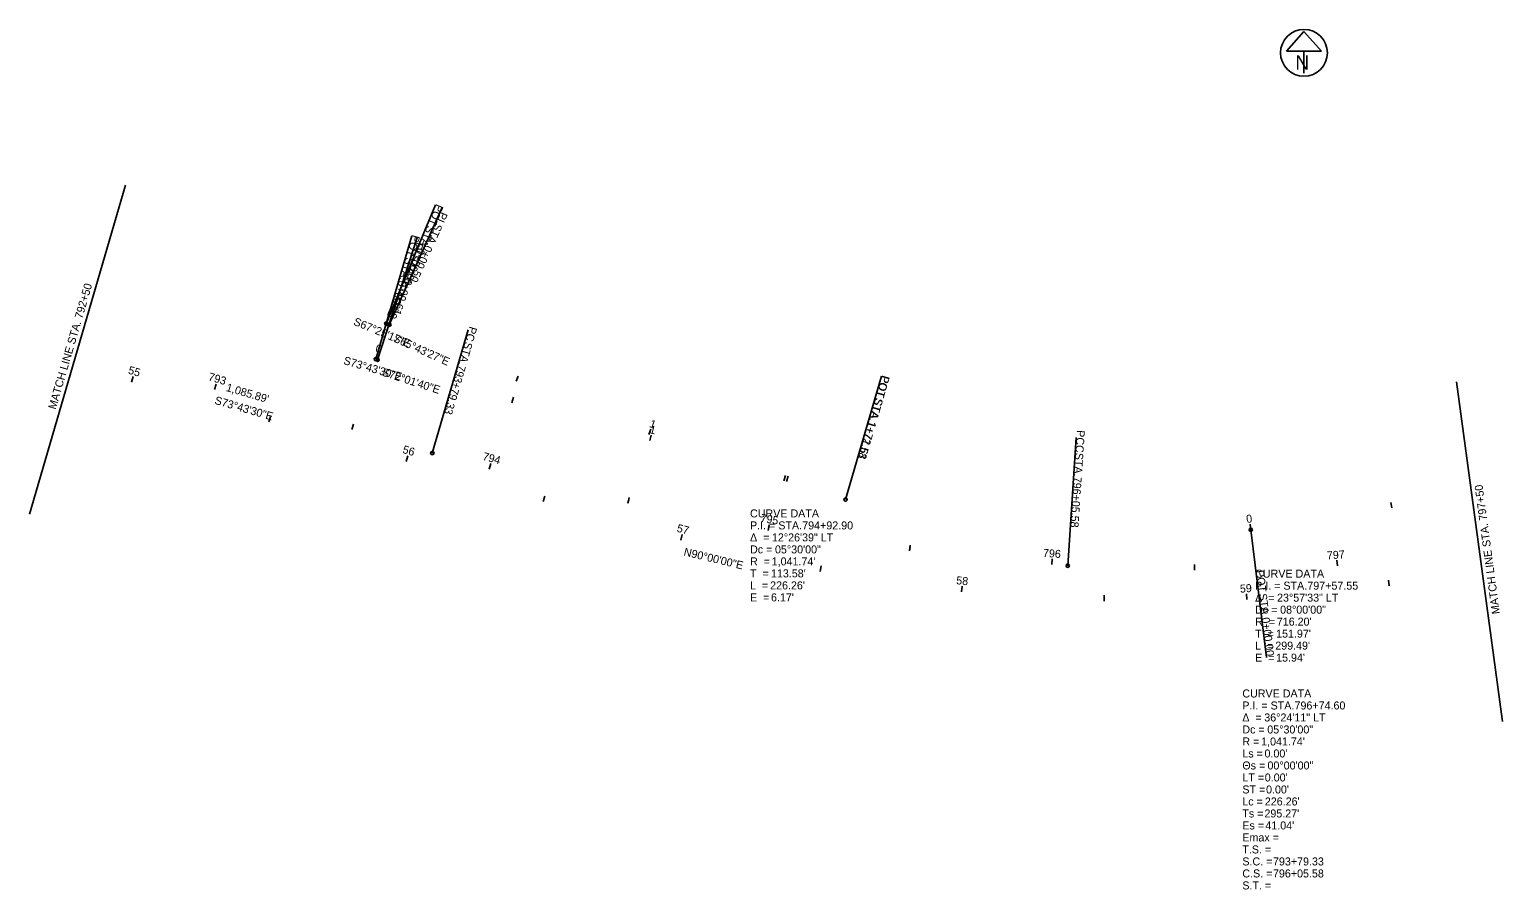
# Model space of a CAD drawing. Extents: x 151080 to 151596, y 330409 to 330711.
import ezdxf

# ---------------------------------------------------------------- set-up
doc = ezdxf.new("R2010")
doc.units = 0
for name, color, linetype in [('GE_P_Alignment_100_Bearings', 7, 'Continuous'), ('GE_P_Alignment_100_Cardinal_Points', 7, 'Continuous'), ('GE_P_Alignment_100_Curve_Data', 7, 'Continuous'), ('GE_P_Alignment_100_Distances', 7, 'Continuous'), ('GE_P_Alignment_100_Stations', 7, 'Continuous'), ('SC_Scratch1', 7, 'Continuous'), ('SH_Data', 7, 'Continuous'), ('SH_Masking', 7, 'Continuous'), ('SH_Text', 7, 'Continuous')]:
    doc.layers.add(name, color=color, linetype=linetype)

msp = doc.modelspace()

# ---------------------------------------------------------------- linework, layer by layer
at = {"layer": 'GE_P_Alignment_100_Cardinal_Points'}
for p, q in [((151221.3, 330562.25), (151233.91, 330605.45)), ((151443.65, 330522.83), (151446.66, 330567.73))]:
    msp.add_line(p, q, dxfattribs=at)
for centre in [(151221.3, 330562.25), (151443.65, 330522.83)]:
    msp.add_circle(centre, 0.6, dxfattribs=at)
at = {"layer": 'GE_P_Alignment_100_Stations'}
for p, q in [((151097.16, 330598.49), (151097.49, 330599.65)), ((151145.15, 330584.48), (151145.72, 330586.4)), ((151193.15, 330570.47), (151193.49, 330571.62)), ((151241.2, 330556.65), (151241.73, 330558.58)), ((151289.76, 330544.76), (151290.02, 330545.93)), ((151338.84, 330535.21), (151339.17, 330537.18)), ((151388.31, 330528.02), (151388.46, 330529.22)), ((151438.08, 330523.22), (151438.22, 330525.22)), ((151488.03, 330521.24), (151488.03, 330522.44)), ((151538, 330522.74), (151537.87, 330524.74))]:
    msp.add_line(p, q, dxfattribs=at)
at = {"layer": 'SC_Scratch1'}
for p, q in [((151205.2, 330607.58), (151222.48, 330649.13)), ((151206.26, 330607.2), (151224.76, 330648.23)), ((151201.56, 330595.1), (151214.17, 330638.3)), ((151202.15, 330594.93), (151216.03, 330637.73)), ((151205.2, 330607.58), (151205.97, 330609.43)), ((151221.3, 330562.25), (151233.91, 330605.45)), ((151201.56, 330595.1), (151202.12, 330597.02)), ((151116.07, 330587.1), (151116.63, 330589.02)), ((151250.61, 330587.38), (151251.4, 330589.22)), ((151365.92, 330545.99), (151378.54, 330589.18)), ((151365.92, 330545.99), (151378.53, 330589.18)), ((151145.15, 330584.48), (151145.72, 330586.4)), ((151249.19, 330579.9), (151249.77, 330581.81)), ((151164.09, 330573.19), (151164.66, 330575.11)), ((151193.15, 330570.47), (151193.71, 330572.39)), ((151297.03, 330568.81), (151297.73, 330570.68)), ((151297.4, 330566.64), (151297.88, 330568.58)), ((151443.65, 330522.83), (151446.66, 330567.73)), ((151212.13, 330559.32), (151212.69, 330561.24)), ((151241.2, 330556.65), (151241.73, 330558.58)), ((151344.31, 330552.56), (151344.92, 330554.46)), ((151345.24, 330552.27), (151345.84, 330554.17)), ((151260.12, 330545.28), (151260.68, 330547.19)), ((151289.76, 330544.76), (151290.19, 330546.71)), ((151557.1, 330543.04), (151556.72, 330545.01)), ((151557.1, 330543.04), (151556.72, 330545)), ((151338.84, 330535.21), (151339.17, 330537.18)), ((151507.69, 330535.42), (151507.45, 330537.4)), ((151507.69, 330535.42), (151507.45, 330537.4)), ((151308.25, 330531.76), (151308.76, 330533.7)), ((151507.69, 330535.42), (151513.16, 330490.75)), ((151507.69, 330535.42), (151513.16, 330490.75)), ((151388.31, 330528.02), (151388.55, 330530.01)), ((151587.74, 330527.73), (151587.47, 330529.71)), ((151357.02, 330520.78), (151357.38, 330522.74)), ((151438.08, 330523.22), (151438.22, 330525.22)), ((151488.03, 330521.24), (151488.04, 330523.24)), ((151538, 330522.74), (151537.87, 330524.74)), ((151406.49, 330513.67), (151406.69, 330515.66)), ((151556.12, 330515.74), (151555.86, 330517.73)), ((151456.38, 330510.47), (151456.43, 330512.47)), ((151506.36, 330511.01), (151506.22, 330513.01))]:
    msp.add_line(p, q, dxfattribs=at)
for centre in [(151205.2, 330607.58), (151206.26, 330607.2), (151201.56, 330595.1), (151202.15, 330594.93), (151221.3, 330562.25), (151365.92, 330545.99), (151365.92, 330545.99), (151507.69, 330535.42), (151507.69, 330535.42), (151443.65, 330522.83)]:
    msp.add_circle(centre, 0.6, dxfattribs=at)
at = {"layer": 'SH_Data'}
for p, q in [((151080.34, 330540.9), (151113.97, 330656.09)), ((151595.8, 330468.27), (151579.67, 330587.18))]:
    msp.add_line(p, q, dxfattribs=at)
at = {"layer": 'SH_Masking'}
msp.add_circle((151526.31, 330702.36), 8.2, dxfattribs=at)
at = {"layer": 'SH_Text'}
for p, q in [((151526.31, 330709.84), (151520.16, 330703.01)), ((151532.46, 330703.01), (151526.31, 330709.84)), ((151520.16, 330703.01), (151532.46, 330703.01)), ((151526.31, 330703.01), (151526.31, 330695.28))]:
    msp.add_line(p, q, dxfattribs=at)
msp.add_circle((151526.31, 330702.36), 8.2, dxfattribs=at)

# ---------------------------------------------------------------- texts
at = {"layer": 'GE_P_Alignment_100_Bearings'}
msp.add_text('S73°43\'30"E', height=2.8, rotation=343.7251, dxfattribs=at).set_placement((151144.93, 330579.55))
at = {"layer": 'GE_P_Alignment_100_Cardinal_Points'}
for s, rotation, p in [('PC', 253.7251, (151234.35, 330606.79)), (' STA. ', 253.7251, (151233.07, 330602.39)), ('793+79.33', 253.7251, (151230.42, 330593.32)), ('PCC', 266.1692, (151446.87, 330570.36)), (' STA. ', 266.1692, (151446.41, 330563.48)), ('796+05.58', 266.1692, (151445.78, 330554.05))]:
    msp.add_text(s, height=2.8, rotation=rotation, dxfattribs=at).set_placement(p)
at = {"layer": 'GE_P_Alignment_100_Curve_Data'}
for s, p in [('CURVE DATA', (151332.48, 330539.74)), ('P.I. = STA. ', (151332.48, 330535.54)), ('794+92.90', (151350.74, 330535.54)), ('Δ  = ', (151332.48, 330531.34)), ('12°26\'39" LT', (151340.15, 330531.34)), ('Dc = ', (151332.48, 330527.14)), ("1,041.74'", (151340.06, 330522.94)), ('05°30\'00"', (151341.22, 330527.14)), ('T  = ', (151332.48, 330518.74)), ('R  = ', (151332.48, 330522.94)), ("113.58'", (151339.81, 330518.74)), ('CURVE DATA', (151509.23, 330518.65)), ('L  = ', (151332.48, 330514.54)), ("226.26'", (151339.52, 330514.54)), ('P.I. = STA. ', (151509.23, 330514.45)), ('797+57.55', (151527.49, 330514.45)), ('E  = ', (151332.48, 330510.34)), ("6.17'", (151339.82, 330510.34)), ('Δ  = ', (151509.23, 330510.25)), ('23°57\'33" LT', (151516.9, 330510.25)), ('Dc = ', (151509.23, 330506.05)), ('08°00\'00"', (151517.97, 330506.05)), ('T  = ', (151509.23, 330497.65)), ('R  = ', (151509.23, 330501.85)), ("151.97'", (151516.57, 330497.65)), ("716.20'", (151516.81, 330501.85)), ('L  = ', (151509.23, 330493.45)), ("299.49'", (151516.27, 330493.45)), ('E  = ', (151509.23, 330489.25)), ("15.94'", (151516.57, 330489.25)), ('CURVE DATA', (151504.75, 330476.7)), ('P.I. = STA. ', (151504.75, 330472.5)), ('796+74.60', (151523.01, 330472.5)), ('Δ  = ', (151504.75, 330468.3)), ('36°24\'11" LT', (151512.42, 330468.3)), ('Dc = ', (151504.75, 330464.1)), ('05°30\'00"', (151513.48, 330464.1)), ('R = ', (151504.75, 330459.9)), ("1,041.74'", (151511.33, 330459.9)), ('Θs = ', (151504.75, 330451.5)), ('Ls = ', (151504.75, 330455.7)), ("0.00'", (151512.51, 330455.7)), ('00°00\'00"', (151513.55, 330451.5)), ('LT = ', (151504.75, 330447.3)), ("0.00'", (151512.6, 330447.3)), ('ST = ', (151504.75, 330443.1)), ("0.00'", (151513.05, 330443.1)), ('Lc = ', (151504.75, 330438.9)), ("226.26'", (151512.62, 330438.9)), ('Ts = ', (151504.75, 330434.7)), ('Es = ', (151504.75, 330430.5)), ("295.27'", (151512.48, 330434.7)), ("41.04'", (151512.81, 330430.5)), ('Emax = ', (151504.75, 330426.3)), ('T.S. = ', (151504.75, 330422.1)), ('S.C. = ', (151504.75, 330417.9)), ('793+79.33', (151515.47, 330417.9)), ('C.S. = ', (151504.75, 330413.7)), ('796+05.58', (151515.47, 330413.7)), ('S.T. = ', (151504.75, 330409.5))]:
    msp.add_text(s, height=2.8, dxfattribs=at).set_placement(p)
at = {"layer": 'GE_P_Alignment_100_Distances'}
msp.add_text("1,085.89'", height=2.8, rotation=343.7251, dxfattribs=at).set_placement((151148.93, 330584.03))
at = {"layer": 'GE_P_Alignment_100_Stations'}
for s, rotation, p in [('793', 343.7251, (151142.71, 330587.8)), ('794', 344.8621, (151238.7, 330559.92)), ('795', 350.3621, (151336, 330538.23)), ('796', 355.8621, (151434.91, 330525.96)), ('797', 3.7225, (151534.42, 330525.02))]:
    msp.add_text(s, height=2.8, rotation=rotation, dxfattribs=at).set_placement(p)
at = {"layer": 'SC_Scratch1'}
for s, rotation, p in [('POT', 247.4214, (151222.74, 330649.63)), ('PI', 245.7243, (151224.24, 330646.99)), (' STA. ', 247.4214, (151219.97, 330642.99)), (' STA. ', 245.7243, (151222.85, 330643.89)), ('POT', 253.7251, (151214.37, 330638.83)), ('0+00.50', 245.7243, (151218.96, 330635.28)), ('PI', 252.0279, (151215.6, 330636.26)), (' STA. ', 253.7251, (151212.35, 330631.91)), ('0+00.00', 247.4214, (151216.34, 330634.26)), (' STA. ', 252.0279, (151214.55, 330633.03)), ('0+00.00', 253.7251, (151209.7, 330622.84)), ('0+00.61', 252.0279, (151211.64, 330624.04)), ('S67°25\'17"E', 337.4214, (151193.49, 330607.25)), ('0', 337.4214, (151205.14, 330610.31)), ('S65°43\'27"E', 335.7243, (151207.4, 330601.42)), ('PC', 253.7251, (151234.35, 330606.79)), ('0', 343.7251, (151201.19, 330597.81)), (' STA. ', 253.7251, (151233.07, 330602.39)), ('S73°43\'30"E', 343.7251, (151190.01, 330593.47)), ('55', 343.6848, (151114.67, 330590.12)), ('793', 343.7251, (151142.71, 330587.8)), ('S72°01\'40"E', 342.0279, (151203.48, 330589.45)), ('793+79.33', 253.7251, (151230.42, 330593.32)), ('POT', 253.7042, (151378.69, 330589.52)), ('POT', 253.7158, (151378.73, 330589.7)), ('S73°43\'30"E', 343.7251, (151144.93, 330579.55)), (' STA. ', 253.7042, (151376.67, 330582.61)), (' STA. ', 253.7158, (151376.71, 330582.79)), ('1', 339.6172, (151297.04, 330571.47)), ('1+71.61', 253.7042, (151374.01, 330573.54)), ('1+72.58', 253.7158, (151374.06, 330573.72)), ('1', 346.0491, (151297.11, 330569.29)), ('PCC', 266.1692, (151446.87, 330570.36)), ('56', 343.7076, (151210.68, 330562.35)), ('794', 344.8621, (151238.7, 330559.92)), (' STA. ', 266.1692, (151446.41, 330563.48)), ('796+05.58', 266.1692, (151445.78, 330554.05)), ('57', 345.2827, (151306.67, 330534.77)), ('795', 350.3621, (151336, 330538.23)), ('0', 6.9777, (151506.28, 330537.77)), ('0', 6.9782, (151506.28, 330537.77)), ('N90°00\'00"E', 346.4641, (151309.1, 330526.46)), ('796', 355.8621, (151434.91, 330525.96)), ('797', 3.7225, (151534.42, 330525.02)), ('POT', 276.9777, (151509.49, 330521.1)), ('POT', 276.9782, (151509.49, 330521.1)), ('58', 354.423, (151404.53, 330516.37)), ('59', 3.8979, (151503.99, 330513.36)), (' STA. ', 276.9777, (151510.36, 330513.95)), (' STA. ', 276.9782, (151510.36, 330513.95)), ('0+00.00', 276.9777, (151511.51, 330504.57)), ('0+00.00', 276.9782, (151511.51, 330504.57))]:
    msp.add_text(s, height=2.8, rotation=rotation, dxfattribs=at).set_placement(p)
for s, p in [('CURVE DATA', (151332.48, 330539.74)), ('P.I. = STA. ', (151332.48, 330535.54)), ('794+92.90', (151350.74, 330535.54)), ('Δ  = ', (151332.48, 330531.34)), ('12°26\'39" LT', (151340.15, 330531.34)), ('Dc = ', (151332.48, 330527.14)), ("1,041.74'", (151340.06, 330522.94)), ('05°30\'00"', (151341.22, 330527.14)), ('T  = ', (151332.48, 330518.74)), ('R  = ', (151332.48, 330522.94)), ("113.58'", (151339.81, 330518.74)), ('CURVE DATA', (151509.23, 330518.65)), ('L  = ', (151332.48, 330514.54)), ("226.26'", (151339.52, 330514.54)), ('P.I. = STA. ', (151509.23, 330514.45)), ('797+57.55', (151527.49, 330514.45)), ('E  = ', (151332.48, 330510.34)), ("6.17'", (151339.82, 330510.34)), ('Δ  = ', (151509.23, 330510.25)), ('23°57\'33" LT', (151516.9, 330510.25)), ('Dc = ', (151509.23, 330506.05)), ('08°00\'00"', (151517.97, 330506.05)), ('T  = ', (151509.23, 330497.65)), ('R  = ', (151509.23, 330501.85)), ("151.97'", (151516.57, 330497.65)), ("716.20'", (151516.81, 330501.85)), ('L  = ', (151509.23, 330493.45)), ("299.49'", (151516.27, 330493.45)), ('E  = ', (151509.23, 330489.25)), ("15.94'", (151516.57, 330489.25))]:
    msp.add_text(s, height=2.8, dxfattribs=at).set_placement(p)
at = {"layer": 'SH_Data'}
for s, rotation, p in [('MATCH LINE STA. 792+50', 73.7251, (151089.53, 330577.35)), ('MATCH LINE STA. 797+50', 97.7225, (151594.91, 330506.07))]:
    msp.add_text(s, height=2.8, rotation=rotation, dxfattribs=at).set_placement(p)
at = {"layer": 'SH_Text'}
msp.add_text('N', height=5, dxfattribs=at).set_placement((151523.28, 330696.54))

doc.saveas('drawing.dxf')
